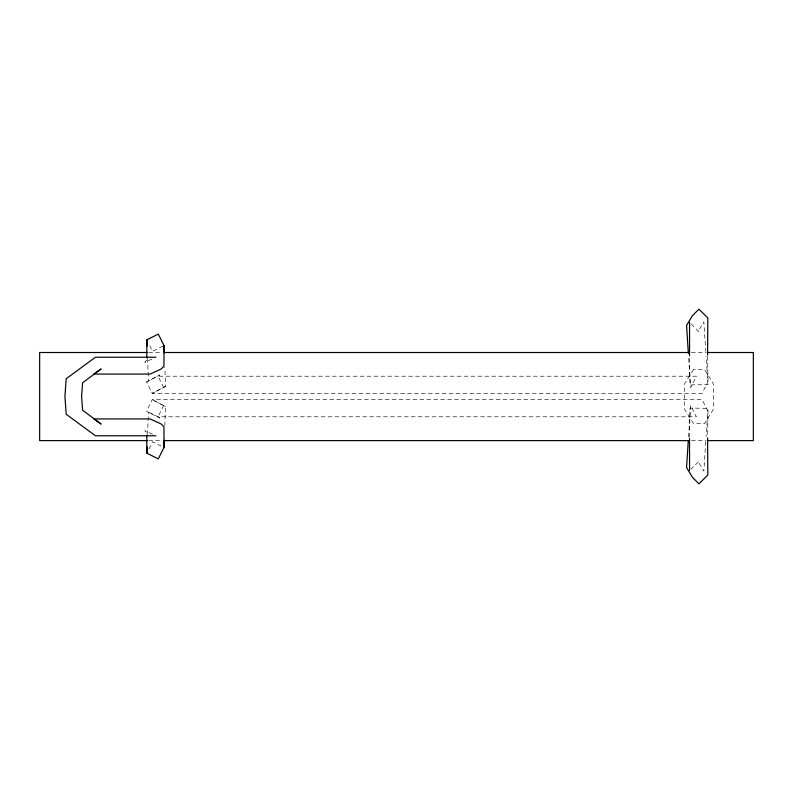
<?xml version="1.0" encoding="UTF-8"?>
<svg xmlns="http://www.w3.org/2000/svg" width="793" height="793" viewBox="0 0 793 793"><rect width="100%" height="100%" fill="white"/><g stroke="black" fill="none" stroke-linecap="round" stroke-linejoin="round"><path stroke-width="0.59" stroke-dasharray="3.96 2.97" d="M689.533 437.181L689.96 408.078L708.03 408.345L707.614 436.675M147.557 434.604L148.41 412.33L146.546 411.061L152.266 399.642L702.132 399.642L707.852 411.061L706.048 436.715M164.825 425.851L165.559 406.611L152.266 399.642L165.559 406.611M688.522 437.012L690.703 405.372L696.413 416.791L158.025 416.791L146.546 411.061M705.74 441.622L703.857 471.072L698.028 461.367L698.455 461.794L691.189 468.98M163.745 405.372L158.025 416.791L159.829 418.03L148.41 412.33M148.935 449.016L152.583 441.751L162.962 446.965M146.804 360.21L144.782 362.361L154.833 357.742M146.546 381.939L159.829 374.97L146.546 381.939L152.266 393.358L702.132 393.358L707.852 381.939L706.048 356.285M165.559 386.389L152.266 393.358L165.559 386.389L164.825 367.149M162.962 346.035L152.583 351.249L148.935 343.984M148.688 352.508L162.317 352.508M691.397 352.508L706.266 352.508M148.688 440.621L162.317 440.621M691.397 440.621L706.266 440.621M152.593 434.227L144.782 430.639L146.804 432.79M691.189 324.02L698.455 331.206L698.028 331.633L703.857 321.928L705.74 351.378M163.745 387.628L158.025 376.209L696.413 376.209L690.703 387.628L688.602 357.207M147.557 358.396L148.41 380.67M707.614 356.325L708.03 384.655L689.96 384.922L689.553 357.028M693.498 369.488L684.627 383.753L684.627 409.376L693.498 423.64L704.491 423.64L713.363 409.376L713.363 383.753L704.491 369.488L693.498 369.488"/><path stroke-width="1.19" d="M146.804 357.812L146.854 339.83L158.273 334.101L164.002 345.52L164.28 352.726M164.002 345.52L163.953 366.098L161.296 368.933L150.135 374.068L93.762 374.068L101.127 368.933L82.591 382.801L81.61 396.5L82.591 410.199L101.127 424.067L93.762 418.932L150.135 418.932L161.296 424.067L163.953 426.902L164.002 447.48L158.273 458.899L146.854 453.17L146.804 435.188M689.514 438.4L689.573 470.576M707.594 437.905L707.822 475.047L698.94 483.829L692.398 477.267L686.569 467.563L688.284 440.68M689.573 322.424L689.533 355.819M146.854 453.17L147.082 446.984M164.002 447.48L164.28 440.274M147.448 352.508L39.65 352.508L39.65 440.621L147.448 440.621M163.556 352.508L688.919 352.508M707.505 352.508L753.35 352.508L753.35 440.621L707.505 440.621M155.943 357.227L95.438 357.227L66.196 378.737L64.937 396.5L66.196 414.263L95.438 435.773L155.943 435.773M163.556 440.621L688.919 440.621M688.364 353.539L686.569 325.437L692.398 315.733L698.94 309.171L707.822 317.953L707.594 355.095M146.854 339.83L147.082 346.016"/></g></svg>
